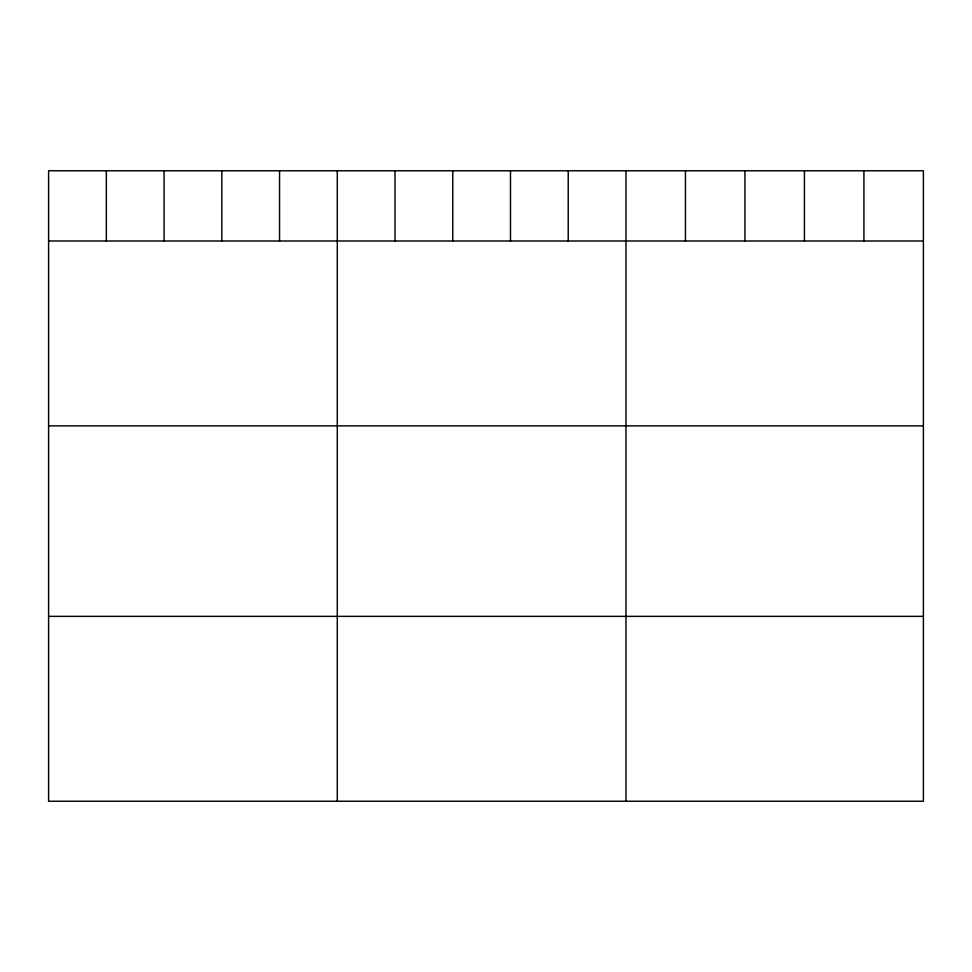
<?xml version="1.0" encoding="UTF-8"?>
<svg xmlns="http://www.w3.org/2000/svg" width="972" height="972" viewBox="0 0 972 972"><rect width="100%" height="100%" fill="white"/><g stroke="black" fill="none" stroke-linecap="round" stroke-linejoin="round"><path stroke-width="1.46" d="M923.4 240.995L923.4 801.232L48.6 801.232L48.6 170.768L923.4 170.768L923.4 240.995L48.6 240.995M48.6 425.87L923.4 425.87M48.6 616.357L923.4 616.357M863.914 170.768L863.914 240.995M804.427 170.768L804.427 240.995M744.941 170.768L744.941 240.995M685.454 170.768L685.454 240.995M625.968 170.768L625.968 801.232M568.231 170.768L568.231 240.995M510.494 170.768L510.494 240.995M452.758 170.768L452.758 240.995M395.021 170.768L395.021 240.995M337.284 170.768L337.284 801.232M279.547 170.768L279.547 240.995M221.81 170.768L221.81 240.995M164.074 170.768L164.074 240.995M106.337 170.768L106.337 240.995"/></g></svg>
